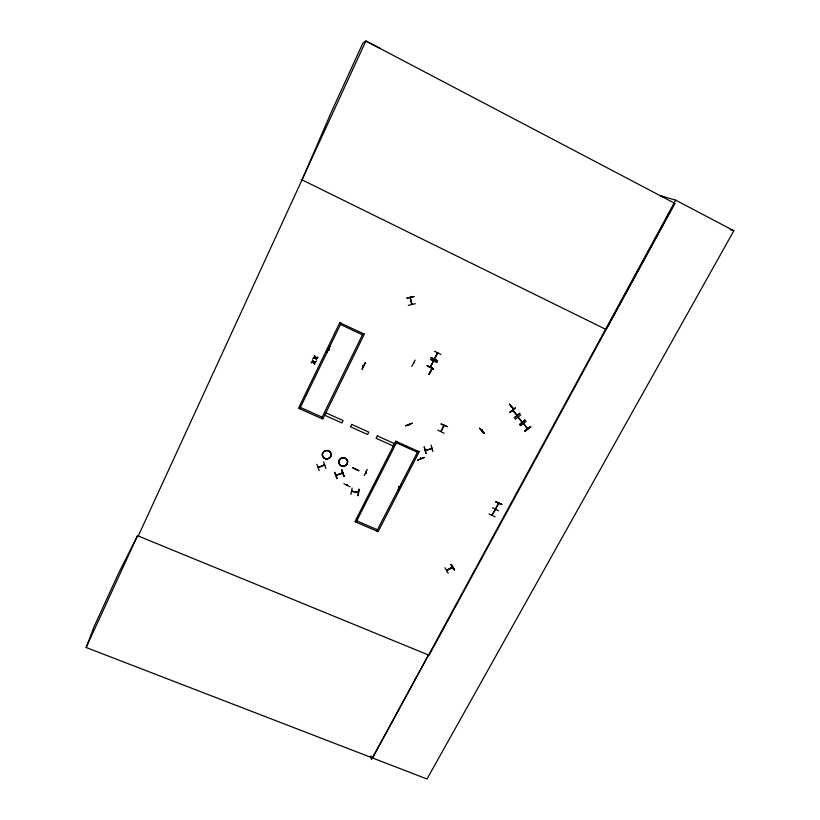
<?xml version="1.0" encoding="UTF-8"?>
<svg xmlns="http://www.w3.org/2000/svg" width="820" height="820" viewBox="0 0 820 820"><rect width="100%" height="100%" fill="white"/><g stroke="black" fill="none" stroke-linecap="round" stroke-linejoin="round"><path stroke-width="1.23" d="M410.574 297.434L410.41 298.213L410.174 297.301M411.507 303.646L411.548 304.271M452.681 567.389L446.777 570.587L447.023 569.818M430.244 367.298L430.541 366.612M430.162 366.97L430.551 367.37L430.766 366.581M451.912 567.563L452.425 566.968M433.759 361.097L433.073 361.333M434.569 359.047L437.757 352.805M440.811 431.474L443.999 425.631M441.068 431.515L443.907 425.436M495.967 508.759L495.628 509.322L495.311 508.841M498.529 503.111L498.283 504.003L498.857 503.439M482.068 430.397L482.344 429.895M482.683 430.274L481.945 430.172M498.488 510.665L492.451 507.775M511.526 406.833L510.768 406.771M495.136 516.815L489.048 513.966M413.444 363.424L413.926 363.332M430.449 371.224L430.613 370.906M444.091 433.206L437.829 430.172M437.593 360.81L431.197 357.827M433.483 368.938L427.097 365.792M318.027 467.451L324.515 464.889M342.647 472.996L336.067 475.303L342.76 473.027L341.971 473.242M357.838 495.587L359.119 489.068L358.186 495.762M512.643 410.4L512.838 410.738M516.907 415.104L512.551 410.369M523.59 424.032L527.506 428.757M527.475 428.778L527.619 428.358M527.772 428.593L523.621 423.55L523.816 424.227M425.17 450.149L425.867 449.893M347.27 485.03L347.198 484.743M430.274 367.237L433.513 360.954M433.185 361.589L433.452 360.974M494.901 510.112L495.075 509.958M498.827 503.531L495.413 509.23L498.396 503.213M494.993 509.415L495.464 509.681L491.908 515.175M437.839 353.123L437.531 352.692L434.251 359.058M662.98 196.943L660.736 195.765L675.68 200.152L733.838 230.748L427.015 779L86.161 647.513L94.013 626.787L118.5 573.447L137.545 535.716L138.262 536.014L365.863 41L380.162 48.39M342.657 473.324L342.514 472.791M448.191 573.221L444.983 567.717M350.007 486.772L343.836 483.687M431.197 357.653L437.449 361.107M302.006 179.877L331.987 110.556L362.932 43.071L365.863 41L674.696 203.288L429.106 655.241L137.545 535.716M86.161 647.513L137.575 535.644M425.221 449.831C424.842 451.43 433.493 448.191 431.187 448.171M431.709 447.956L431.884 448.519L431.863 447.976M311.364 362.071L313.158 361.866L311.128 362.655L313.394 362.286L314.634 364.213L313.896 362.173C318.529 361.917 311.415 361.743 314.88 363.608M315.905 361.579L313.67 361.856L312.41 359.888L313.168 361.958M313.137 358.473L315.403 358.196L313.137 358.473L315.167 357.694L313.363 357.899M314.173 356.321L315.167 357.694L314.419 355.706C313.865 358.904 318.303 356.536 317.678 357.889L315.915 358.094L317.678 357.889M315.669 362.071L315.905 361.487M315.403 358.104L316.643 360.052L315.905 358.002M364.367 334.068L322.824 419.092L298.531 408.227L339.818 322.578M326.473 352.805L329.63 346.368M329.906 346.491L326.76 352.928M328.892 350.027L328.348 349.935L329.056 349.699M362.255 369.297L365.074 362.676M361.897 369.061L365.464 362.942M411.845 366.417L415.135 360.093M419.235 451.625L378.122 531.647L354.927 521.663L395.804 441.088M364.244 475.487L367.257 469.388M366.253 472.638L365.966 472.135L366.468 472.617M429.044 374.443L432.253 368.016L429.003 374.351M429.085 374.453L432.447 368.18M430.438 359.488L436.814 362.522M440.914 354.424L434.569 351.267M398.766 486.721L399.34 486.854M397.915 490.278L401.349 484.446M441.057 424.012L447.535 426.687L441.15 424.022M372.608 758.049L675.68 200.152M428.46 654.985L371.398 759.525L370.999 755.866M674.932 203.411L606.113 329.507L301.247 179.498M501.727 504.597L495.915 501.696M495.751 501.953L501.942 504.433L495.885 501.707M352.815 467.769L359.078 470.762L352.795 467.82M346.983 484.64L346.839 485.163L346.901 484.64M430.602 359.15L436.988 362.173M409.231 425.283L409.016 424.729M411.671 304.435L410.236 297.424M410.236 297.527L411.999 304.445L411.445 303.779M357.725 492.226L358.453 492.113M483.902 433.411L479.608 428.245L484.138 433.062M479.608 428.245L484.118 433.093M324.73 465.422L324.679 464.909L318.201 467.707L318.119 467.123M342.739 473.324L342.176 473.263M509.722 412.255L515.278 407.827M509.917 412.481L515.462 408.042M513.064 410.922L512.869 410.246L517.03 415.289M514.253 417.739L519.695 413.167M514.458 417.974L519.993 413.546M515.226 419.317L520.823 414.951M526.204 421.367L520.628 425.713M524.882 430.848L530.714 426.841L525.005 431.012M524.984 430.992L530.499 426.584M525.179 431.228L530.694 426.82M352.149 491.375C350.857 491.303 352.733 491.774 352.21 491.047M446.695 570.31L452.332 566.948M513.607 409.159L509.312 403.983L513.914 409.047M342.094 473.202L342.053 472.955M451.041 564.591L454.546 569.818L451.113 564.529M447.207 570.105L452.107 567.768L451.912 567.173M431.873 448.478L425.334 450.364M336.917 478.695L334.57 472.422M334.847 472.32L337.184 478.603M319.246 470.588L316.807 464.315M426.021 453.48L424.196 447.054M425.867 450.262L425.693 449.698M446.808 570.638L446.613 570.043M325.93 468.384L323.562 461.947M343.918 476.266L341.909 469.86L343.949 476.133M412.122 423.212L405.51 425.857L412.111 423.192M420.701 457.939L420.578 458.441M424.135 457.611L417.575 460.163L424.073 457.427M451.338 564.416L454.536 569.808M431.074 445.075L432.878 451.512M495.167 509.62L491.918 515.032M413.946 296.594L406.74 298.131L413.905 296.481M415.391 303.687L408.288 305.388M518.148 417.093L522.207 421.91M341.663 469.952L344.01 476.215M324.136 465.596L324.054 465.053M315.68 357.592L317.914 357.315M431.351 448.622L431.238 448.089M351.708 491.231L358.401 492.307M522.125 422.331L517.994 417.298M350.888 494.48L352.139 488.064M357.848 491.949L358.361 492.615L358.33 492.02M363.28 366.079L362.758 365.597M730.179 229.569L733.838 230.748M357.766 492.492L357.807 492.543M351.647 491.508L358.258 492.389M325.817 412.798L343.098 420.547L341.899 422.966L324.628 415.227M398.653 486.936L399.186 487.152M365.74 472.576L366.376 472.853M395.855 441.262L419.297 451.81M339.839 322.701L364.398 334.191M362.502 334.857L340.495 324.454M363.455 365.72L362.727 365.73L363.414 365.556M328.512 349.679L329.179 349.986M433.472 368.826L427.107 365.761L433.534 368.867M431.207 357.766L437.624 360.79M355.644 469.132L355.818 469.727L355.962 469.214M399.381 487.111L398.909 486.66M519.767 424.801L525.025 420.035L519.747 424.791M519.47 424.422L524.984 419.994M315.68 357.674L314.419 355.706M450.99 564.447L454.218 569.992M433.442 360.79L430.418 367.175M492.143 514.622L492.154 515.206M420.68 458.001L420.814 458.277M418.015 451.082L376.882 530.919M417.411 452.261L396.419 442.841M424.247 446.92L426.113 453.47M397.034 441.642L356.116 521.981M363.086 333.463L321.542 418.364M341.11 323.183L299.802 408.637M377.466 529.771L356.7 520.833M366.407 472.34L366.437 472.884M365.802 472.146L365.833 472.689M351.575 491.016L351.688 491.559M336.702 474.893L336.764 475.415M336.149 475.016L336.303 475.579L336.036 475.128M322.137 417.154L300.397 407.417M341.284 465.832L341.274 465.852A4.397 4.172 -7.4 0 0 347.588 461.65A4.428 4.192 -7.4 0 0 340.7 458.544A4.428 4.192 -7.4 0 0 341.294 465.791A4.428 4.192 -7.4 0 0 347.608 461.598A4.397 4.172 -7.4 0 0 340.72 458.616A4.397 4.172 -7.4 0 0 341.315 465.821L341.294 465.811M351.688 424.411L350.488 426.82L367.585 434.487L368.785 432.089L351.688 424.411M377.292 435.902L376.093 438.3L393.016 445.885L394.225 443.507L377.292 435.902M341.304 465.719A4.387 4.161 -7.4 0 0 347.567 461.568A4.387 4.161 -7.4 0 0 340.72 458.534A4.387 4.161 -7.4 0 0 341.304 465.719M323.88 457.919A4.428 4.202 -4.9 0 0 331.095 455.407A4.428 4.202 -4.9 0 0 325.253 450.733A4.428 4.202 -4.9 0 0 323.88 457.919A4.418 4.192 -4.9 0 0 331.085 455.397A4.418 4.192 -4.9 0 0 325.263 450.744A4.418 4.192 -4.9 0 0 323.89 457.908A4.407 4.182 -4.9 0 0 331.075 455.397A4.407 4.182 -4.9 0 0 325.263 450.754A4.407 4.182 -4.9 0 0 323.89 457.898"/></g></svg>
